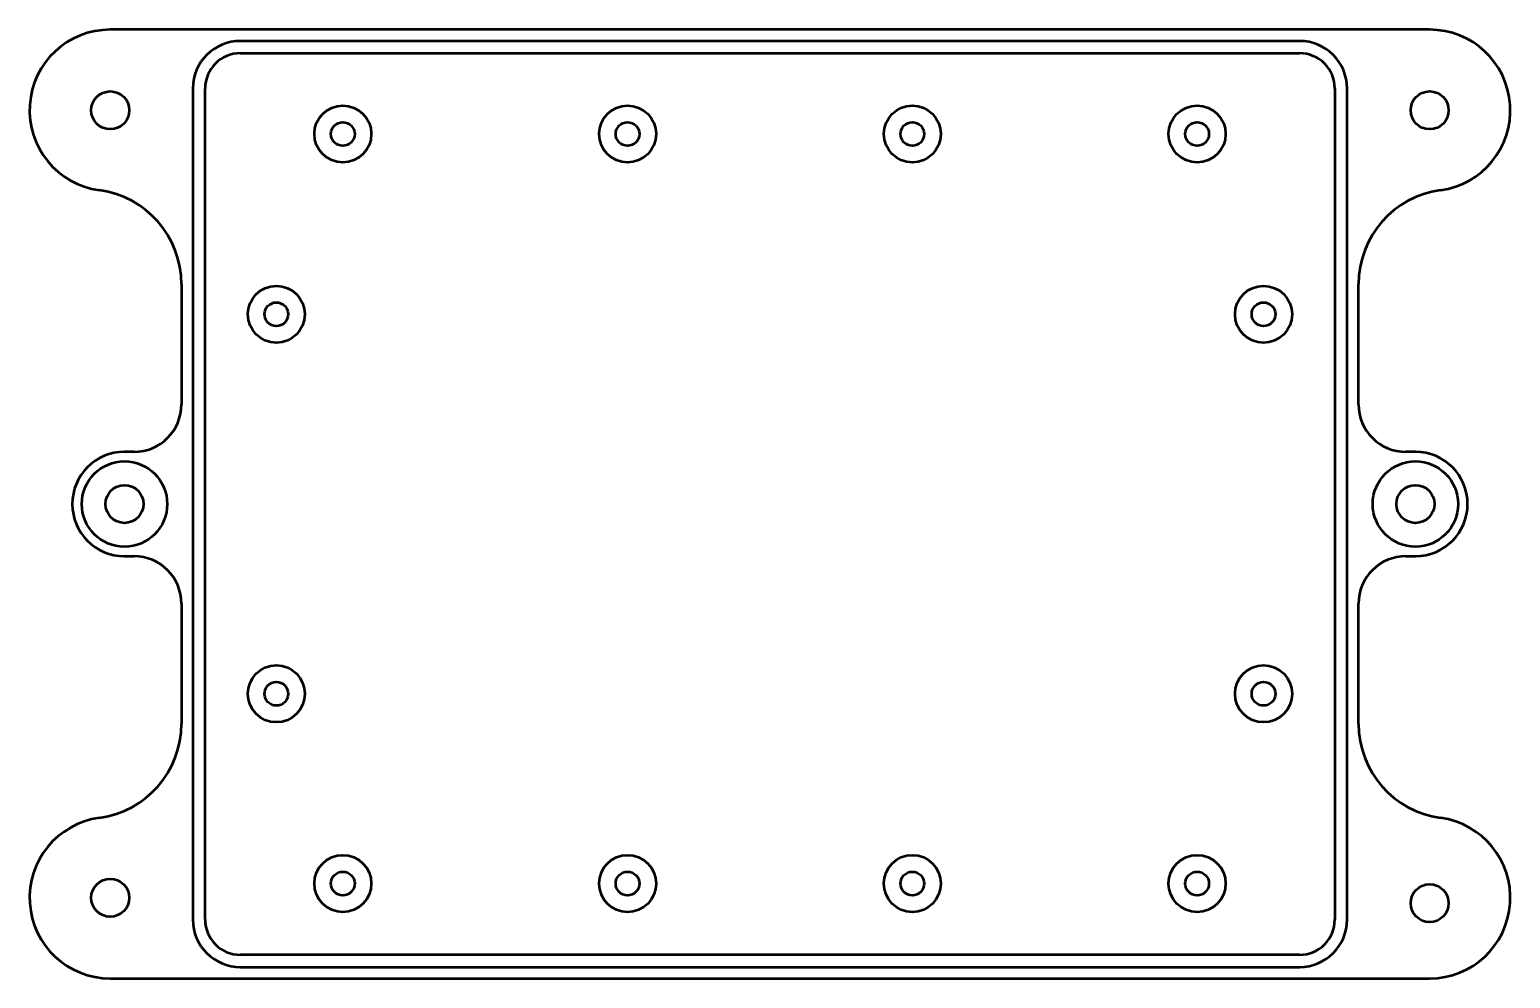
# Model space of a CAD drawing. Header units: millimetres. Extents: x 99 to 255, y 162 to 262.
import ezdxf

# ---------------------------------------------------------------- set-up
doc = ezdxf.new("R2010")
doc.units = ezdxf.units.MM
doc.layers.add('Visible (ISO)', color=7, linetype='Continuous', lineweight=50)

msp = doc.modelspace()

# ---------------------------------------------------------------- linework, layer by layer
at = {"layer": 'Visible (ISO)'}
for p, q in [((246.39, 262.37), (107.39, 262.37)), ((232.69, 261.17), (121.09, 261.17)), ((121.09, 259.88), (232.69, 259.88)), ((116.09, 256.17), (116.09, 168.57)), ((117.39, 168.57), (117.39, 256.17)), ((236.4, 256.17), (236.4, 168.57)), ((237.69, 168.57), (237.69, 256.17)), ((114.89, 235.54), (114.89, 222.87)), ((238.89, 222.87), (238.89, 235.54)), ((109.89, 217.87), (108.89, 217.87)), ((244.89, 217.87), (243.89, 217.87)), ((108.89, 206.87), (109.89, 206.87)), ((243.89, 206.87), (244.89, 206.87)), ((114.89, 201.87), (114.89, 189.2)), ((238.89, 189.2), (238.89, 201.87)), ((232.69, 164.87), (121.09, 164.87)), ((107.39, 162.37), (246.39, 162.37)), ((121.09, 163.57), (232.69, 163.57))]:
    msp.add_line(p, q, dxfattribs=at)
for centre, radius in [((107.39, 253.87), 2), ((246.39, 253.87), 2), ((131.89, 251.37), 3), ((161.89, 251.37), 3), ((191.89, 251.37), 3), ((221.89, 251.37), 3), ((131.89, 251.37), 1.25), ((161.89, 251.37), 1.25), ((191.89, 251.37), 1.25), ((221.89, 251.37), 1.25), ((124.89, 232.37), 3), ((228.89, 232.37), 3), ((124.89, 232.37), 1.25), ((228.89, 232.37), 1.25), ((108.89, 212.37), 4.5), ((244.89, 212.37), 4.5), ((108.89, 212.37), 2), ((244.89, 212.37), 2), ((124.89, 192.37), 3), ((228.89, 192.37), 3), ((124.89, 192.37), 1.25), ((228.89, 192.37), 1.25), ((131.89, 172.37), 3), ((161.89, 172.37), 3), ((191.89, 172.37), 3), ((221.89, 172.37), 3), ((131.89, 172.37), 1.25), ((161.89, 172.37), 1.25), ((191.89, 172.37), 1.25), ((221.89, 172.37), 1.25), ((107.39, 170.87), 2), ((246.39, 170.3), 2)]:
    msp.add_circle(centre, radius, dxfattribs=at)
for centre, radius, start, end in [((107.39, 253.87), 8.5, 90, 262.2336), ((246.39, 253.87), 8.5, 277.7664, 90), ((121.09, 256.17), 5, 90, 180), ((232.69, 256.17), 5, 0, 90), ((121.09, 256.17), 3.71, 90, 180), ((232.69, 256.17), 3.71, 0, 90), ((104.89, 235.54), 10, 0, 82.2336), ((248.89, 235.54), 10, 97.7664, 180), ((109.89, 222.87), 5, 270, 0), ((243.89, 222.87), 5, 180, 270), ((108.89, 212.37), 5.5, 90, 270), ((244.89, 212.37), 5.5, 270, 90), ((109.89, 201.87), 5, 0, 90), ((243.89, 201.87), 5, 90, 180), ((104.89, 189.2), 10, 277.7664, 0), ((248.89, 189.2), 10, 180, 262.2336), ((107.39, 170.87), 8.5, 97.7664, 270), ((246.39, 170.87), 8.5, 270, 82.2336), ((121.09, 168.57), 5, 180, 270), ((121.09, 168.57), 3.71, 180, 270), ((232.69, 168.57), 3.71, 270, 0), ((232.69, 168.57), 5, 270, 0)]:
    msp.add_arc(centre, radius, start, end, dxfattribs=at)

doc.saveas('drawing.dxf')
